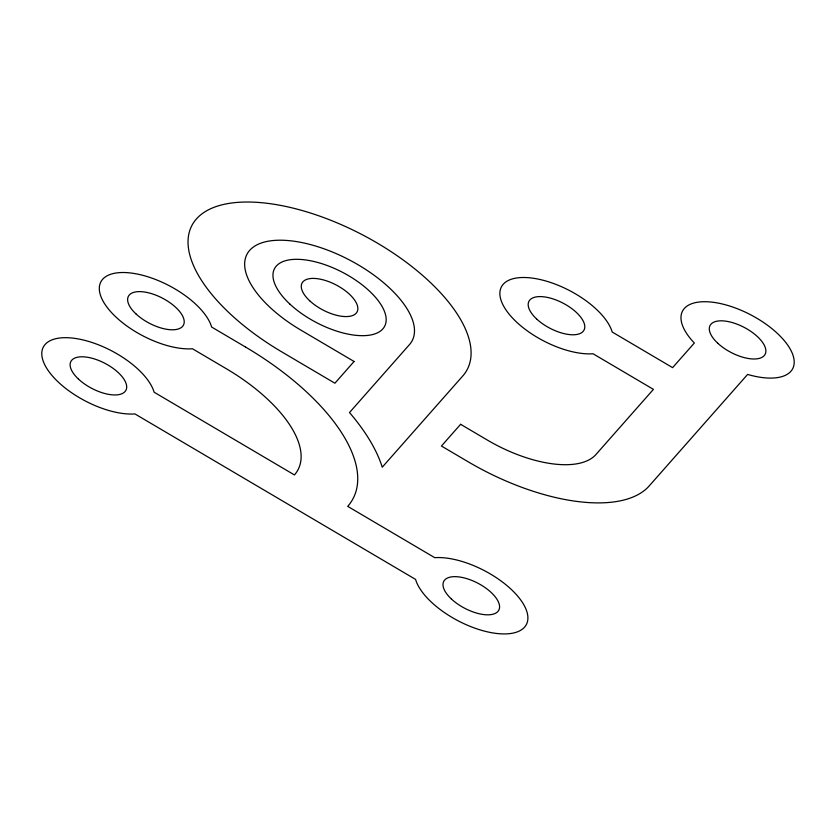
<?xml version="1.0" encoding="UTF-8"?>
<svg xmlns="http://www.w3.org/2000/svg" width="836" height="836" viewBox="0 0 836 836"><rect width="100%" height="100%" fill="white"/><g stroke="black" fill="none" stroke-linecap="round" stroke-linejoin="round"><path stroke-width="1.25" d="M354.077 361.486L334.902 383.212L281.627 351.799A155.371 70.778 27.6 0 1 196.397 218.969A155.371 70.778 27.6 0 1 377.496 243.182A155.371 70.778 27.6 0 1 462.736 376.012L382.261 467.188A217.517 99.087 27.6 0 0 349.5 412.545L409.473 344.61A93.224 42.469 27.6 0 0 358.33 264.907A93.224 42.469 27.6 0 0 249.661 250.382A93.224 42.469 27.6 0 0 300.803 330.074L354.077 361.486M460.615 424.301L441.439 446.027L468.076 461.733A155.371 70.778 27.6 0 0 649.185 485.946L747.614 374.423A62.146 28.309 27.6 0 0 790.72 350.002A62.146 28.309 27.6 0 0 709.106 301.88A62.146 28.309 27.6 0 0 694.35 343.011L672.604 367.641L612.203 332.028A62.146 28.309 27.6 0 0 536.931 278.858A62.146 28.309 27.6 0 0 507.556 312.141A62.146 28.309 27.6 0 0 593.027 353.753L653.428 389.367L595.911 454.544A93.224 42.469 27.6 0 1 487.252 440.008L460.615 424.301M245.408 346.961L211.644 327.043A62.146 28.309 27.6 0 0 136.373 273.874A62.146 28.309 27.6 0 0 106.987 307.157A62.146 28.309 27.6 0 0 192.468 348.769L226.242 368.676A124.292 56.618 27.6 0 1 294.429 474.942L154.117 392.209A62.146 28.309 27.6 0 0 78.845 339.04A62.146 28.309 27.6 0 0 49.47 372.323A62.146 28.309 27.6 0 0 134.941 413.935L415.565 579.4A62.146 28.309 27.6 0 0 490.836 632.57A62.146 28.309 27.6 0 0 520.211 599.287A62.146 28.309 27.6 0 0 434.741 557.675L347.703 506.355A186.438 84.927 27.6 0 0 245.408 346.961M78.511 379.126A31.078 14.16 27.6 0 0 125.787 390.537A31.078 14.16 27.6 0 0 90.905 357.954A31.078 14.16 27.6 0 0 78.511 379.126M136.028 313.96A31.078 14.16 27.6 0 0 183.303 325.371A31.078 14.16 27.6 0 0 148.421 292.778A31.078 14.16 27.6 0 0 136.028 313.96M451.398 598.994A31.078 14.16 27.6 0 0 498.674 610.405A31.078 14.16 27.6 0 0 463.781 577.812A31.078 14.16 27.6 0 0 451.398 598.994M289.789 304.011A62.146 28.309 27.6 0 0 384.341 326.824A62.146 28.309 27.6 0 0 314.566 261.647A62.146 28.309 27.6 0 0 289.789 304.011M309.675 300.751A31.078 14.16 27.6 0 0 356.951 312.152A31.078 14.16 27.6 0 0 322.069 279.569A31.078 14.16 27.6 0 0 309.675 300.751M536.587 318.944A31.078 14.16 27.6 0 0 583.873 330.356A31.078 14.16 27.6 0 0 548.98 297.762A31.078 14.16 27.6 0 0 536.587 318.944M717.696 343.168A31.078 14.16 27.6 0 0 764.971 354.568A31.078 14.16 27.6 0 0 730.089 321.985A31.078 14.16 27.6 0 0 717.696 343.168"/></g></svg>
